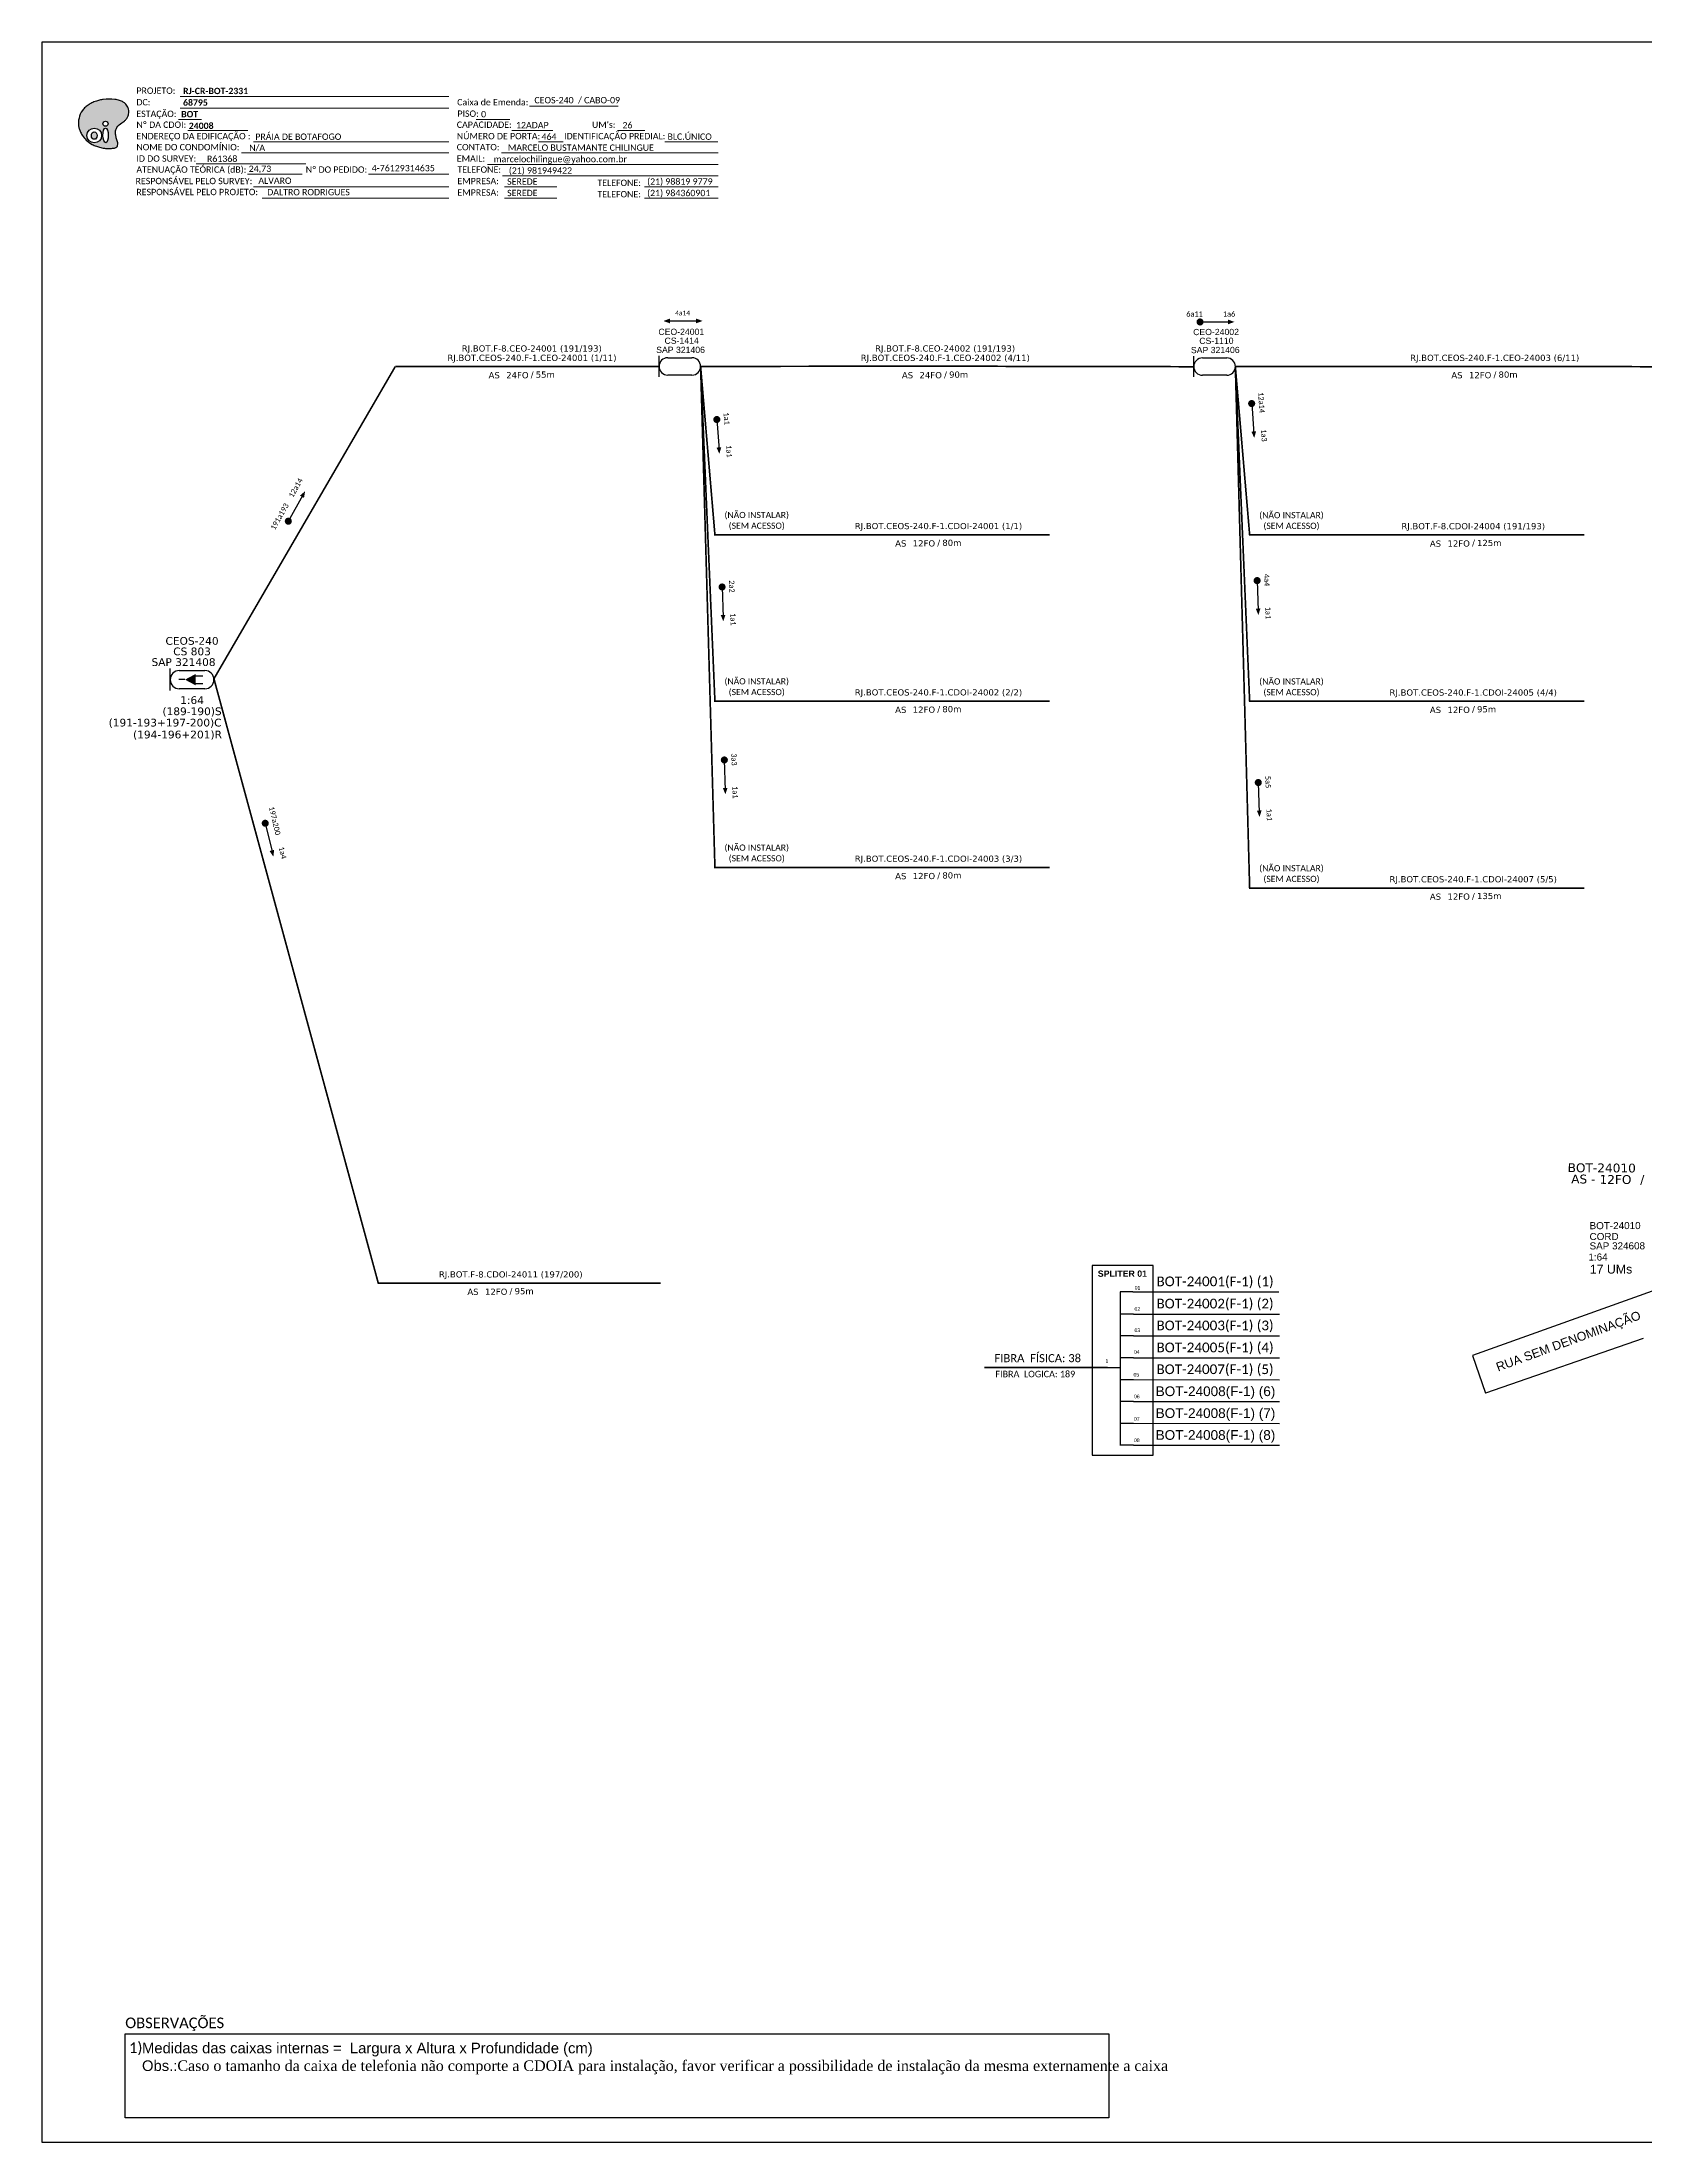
# Model space of a CAD drawing. Header units: metres. Extents: x -1286 to 542, y -500 to 95.
# Drawn here: x -1286 to -833, y -500 to 94 of the extents above; entities that cross this region are included whole.
import ezdxf
from ezdxf.enums import TextEntityAlignment as Align

# ---------------------------------------------------------------- set-up
doc = ezdxf.new("R2010")
doc.units = ezdxf.units.M
for name, color, linetype, lineweight in [("20.0-LEGENDA DOS CDO'S", 1, 'Continuous', 0), ('20.2-CDO_POSTE', 1, 'Continuous', 5), ('40.1-ETIQUETAS', 1, 'Continuous', 20), ('Segmento Logradouro Texto', 238, 'Continuous', 0)]:
    doc.layers.add(name, color=color, linetype=linetype, lineweight=lineweight)
for name, color, linetype in [('20.4-CEOS', 1, 'Continuous'), ('CAP a instalar', 1, 'Continuous'), ('label_cabos', 7, 'Continuous'), ('QUADRA', 7, 'Continuous'), ('SETA', 7, 'Continuous'), ('UNIFILAR', 7, 'Continuous')]:
    doc.layers.add(name, color=color, linetype=linetype)
doc.styles.add('ARIAL', font='arial.ttf')
doc.styles.add('DIGICADE', font='arial.ttf')
doc.styles.add('siredit', font='verdana.ttf')
doc.styles.add('WMF-Calibri0', font='calibri.ttf')
doc.styles.add('WMF-Calibri1', font='calibrib.ttf')
doc.linetypes.add('FENCELINE1', pattern='A,0.25,-0.1,[133,ltypeshp.shx,S=0.1,R=0,X=-0.1,Y=0],-0.1,1', length=1.45)

# ---------------------------------------------------------------- blocks, each defined once
blk = doc.blocks.new('OI')
h = blk.add_hatch(color=40)
edge = h.paths.add_edge_path()
edge.add_spline(control_points=[(4.35, -0.67), (3.92, -0.99), (3.26, -1.5), (2.81, -2.59), (2.9, -3.5), (3.06, -4.27), (3.31, -4.85), (3.37, -5.39), (3.4, -5.88), (3.2, -6.4), (2.54, -6.61), (1.65, -6.63), (0.55, -6.67), (-0.56, -6.42), (-1.61, -6.14), (-2.77, -5.61), (-3.92, -4.77), (-4.89, -3.7), (-5.34, -2.65), (-5.6, -1.94), (-5.85, -0.96), (-5.71, 0.47), (-5.1, 2.02), (-4.14, 3.02), (-3.3, 3.61), (-2.37, 4.16), (-1.36, 4.44), (-0.56, 4.7), (0.79, 4.85), (2.24, 4.97), (3.79, 4.57), (4.67, 4.21), (5.44, 3.65), (5.76, 2.99), (6.03, 2.21), (6.01, 1.46), (5.72, 0.64), (5.31, 0.08), (4.88, -0.38), (4.51, -0.55), (4.35, -0.67)], knot_values=[0, 0, 0, 0, 1.60434, 2.417191, 3.427595, 4.282808, 4.776746, 5.304182, 5.888771, 6.258406, 6.858137, 7.79129, 8.986195, 10.124242, 11.187857, 12.242908, 13.953784, 15.414161, 16.515391, 17.349188, 17.675853, 19.552021, 21.515531, 22.568638, 23.63245, 24.621084, 25.782718, 26.745347, 27.142653, 29.870543, 31.004649, 31.921532, 32.709589, 33.801391, 34.042471, 35.192333, 35.971461, 36.628871, 37.254359, 37.836911, 37.836911, 37.836911, 37.836911], degree=3, periodic=0)
h.paths.add_polyline_path([(1.13, -0.87, -1), (-0.04, -0.87, -1)], flags=16)
edge = h.paths.add_edge_path(flags=16)
edge.add_ellipse((0.56, -3.59), major_axis=(-0.02, 1.71), ratio=0.361305, start_angle=0, end_angle=360)
h.paths.add_polyline_path([(-0.36, -3.62, -1), (-3.8, -3.62, -1)], flags=16)
edge = h.paths.add_edge_path(flags=0)
edge.add_ellipse((-2.08, -3.62), major_axis=(0, 0.885), ratio=0.758294, start_angle=0, end_angle=360)
at = {"color": 40}
for centre, radius in [((-2.08, -3.62), 1.72), ((0.54, -0.87), 0.587)]:
    blk.add_circle(centre, radius, dxfattribs=at)
blk.add_ellipse((-2.08, -3.62), major_axis=(0, 0.885), ratio=0.758294, start_param=-3.141592653589792, end_param=3.141592653589792, dxfattribs=at)
blk.add_ellipse((0.56, -3.59), major_axis=(-0.02, 1.71), ratio=0.361305, dxfattribs=at)
at = {"color": 40, "start_tangent": (-0.800898, -0.598801), "end_tangent": (-0.800898, -0.598801)}
blk.add_spline([(4.35, -0.67), (3.2, -1.78), (2.9, -2.54), (2.92, -3.55), (3.12, -4.38), (3.28, -4.85), (3.37, -5.37), (3.35, -5.95), (3.2, -6.29), (2.66, -6.55), (1.73, -6.63), (0.54, -6.62), (-0.58, -6.41), (-1.6, -6.11), (-2.56, -5.67), (-3.95, -4.67), (-4.89, -3.56), (-5.37, -2.56), (-5.64, -1.78), (-5.72, -1.46), (-5.63, 0.42), (-4.84, 2.22), (-4.13, 2.99), (-3.27, 3.62), (-2.4, 4.09), (-1.3, 4.47), (-0.37, 4.72), (0.02, 4.77), (2.75, 4.8), (3.85, 4.53), (4.69, 4.16), (5.31, 3.68), (5.85, 2.73), (5.93, 2.5), (5.94, 1.35), (5.67, 0.62), (5.29, 0.08), (4.84, -0.36), (4.35, -0.67)], degree=3, dxfattribs=at)
blk = doc.blocks.new('CEOS_RP_CT_DRT')
at = {"layer": '20.4-CEOS', "color": 0}
for p, q in [((-4.54, 1.19), (-1.19, 1.19)), ((-1.19, -1.19), (-4.54, -1.19))]:
    blk.add_line(p, q, dxfattribs=at)
for points in [[(-5.73, -1.43), (-5.73, 1.44)], [(-3.79, 0), (-4.59, 0)], [(-2.47, 0.48), (-1.45, 0.48)], [(-2.47, -0.52), (-1.45, -0.52)]]:
    blk.add_lwpolyline(points, dxfattribs=at)
blk.add_lwpolyline([(-3.79, 0, 0, 1.47, 0), (-2.41, 0, 1.47, 1.47, 0)], format="xyseb", dxfattribs=at)
for centre, start, end in [((-4.54, 0), 90, 270), ((-1.19, 0), 270, 90)]:
    blk.add_arc(centre, 1.19, start, end, dxfattribs=at)
at = {"layer": '20.4-CEOS', "color": 7, "style": 'siredit'}
for tag, p in [('Nº_DA_CEOS', (-2.86, 5.6)), ('LOCAL', (-2.86, 4.24)), ('SAP', (-2.86, 2.78)), ('RACIO_SPLITAGEM', (-2.86, -1.88)), ('FIBRAS_SPLITTER', (-2.86, -3.58)), ('FIBRAS_TOP_C', (-2.86, -5.08)), ('RESERVA_FINAIS', (-2.86, -6.39))]:
    blk.add_attdef(tag, text='', height=1.01, dxfattribs=at).set_placement(p, align=Align.TOP_CENTER)
blk = doc.blocks.new('ETIQUETA_RS5F')
at = {"layer": '40.1-ETIQUETAS', "color": 0, "style": 'siredit'}
blk.add_text('/', height=1.5, dxfattribs=at).set_placement((1.58, -1.95), align=Align.MIDDLE_RIGHT)
for tag, p in [('ETIQUETA_R_SECUNDARIA', (1.21, 2.1)), ('ETIQUETA_R_PRIMARIA', (1.21, 4.1)), ('F_ATIVAS/F_MORTAS', (1.14, -4.24))]:
    blk.add_attdef(tag, text='', height=1.5, dxfattribs=at).set_placement(p, align=Align.MIDDLE_CENTER)
for tag, p in [('TIPO_CABO', (-6.58, -2.12)), ('CAP_CABO', (0.4, -2.09))]:
    blk.add_attdef(tag, text='', height=1.5, dxfattribs=at).set_placement(p, align=Align.MIDDLE_RIGHT)
blk.add_attdef('METROS', text='', height=1.5, dxfattribs=at).set_placement((2.14, -1.95), align=Align.MIDDLE_LEFT)
for tag, p in [('FUSÃO_1', (0.85, -8.39)), ('FUSÃO_2', (0.85, -10.6)), ('FUSÃO_3', (0.85, -12.93)), ('FUSÃO_4', (0.85, -15.14)), ('FUSÃO_5', (0.85, -17.16))]:
    blk.add_attdef(tag, text='', height=1.5, dxfattribs=at).set_placement(p, align=Align.CENTER)
blk = doc.blocks.new('SAN')
at = {"layer": 'SETA'}
blk.add_lwpolyline([(-2.58, 0), (6.02, 0)], dxfattribs=at)
for points in [[(-2.1, -0.66), (-3.93, 0), (-2.1, 0.67)], [(5.33, 0.68), (7.16, 0.01), (5.33, -0.65)]]:
    blk.add_solid(points, dxfattribs=at)
blk = doc.blocks.new('CDOE-TEXTO PADRÃO')
at = {"layer": "20.0-LEGENDA DOS CDO'S", "color": 0, "style": 'ARIAL'}
for tag, p in [('CDO_N', (0.49, 7.39)), ('CORDOALHA', (0.5, 4.33)), ('SAP', (0.51, 1.67)), ('SPLITER_1', (0.59, -0.91)), ('SPLITER_2', (0.6, -3.55)), ('(XX-XX_F)S', (0.54, -8.29)), ('(XX-XX_L)S', (0.55, -10.83)), ('UMS', (0.55, -13.15))]:
    blk.add_attdef(tag, p, '', height=1.7, rotation=0.11799, dxfattribs=at)
blk.add_attdef('FIBRAS_UTILIZADAS', text='', height=1.7, rotation=0.11799, dxfattribs=at).set_placement((19.77, 7.43), align=Align.CENTER)
blk = doc.blocks.new('Inst CB ESP CFOA-SM-AS-120-S-12 A')
at = {"layer": 'label_cabos', "color": 0, "style": 'siredit'}
for tag, flags, p in [('ID_ATIVIDADE', 3, (1.31, 2.67)), ('FATOR', 1, (11.56, 2.55))]:
    blk.add_attdef(tag, text='', height=1, rotation=359.69, dxfattribs=dict(at, flags=flags)).set_placement(p, align=Align.MIDDLE_CENTER)
for tag, p in [('TIPO_CABO', (1.26, 0)), ('DESTINO_CABO', (3.13, 1.26)), ('CABO', (4.69, -0.05)), ('/', (7.71, -0.05)), ('LANCE', (10.81, 0)), ('TIPO_CABO', (13.11, 1.24)), ('UND', (15.96, 0)), ('FID', (13.15, -1.41))]:
    blk.add_attdef(tag, text='', height=1, rotation=359.69, dxfattribs=at).set_placement(p, align=Align.MIDDLE_CENTER)
blk.add_attdef('QTDE', (12.43, -0.47), '', height=1, rotation=359.69, dxfattribs=at)
blk = doc.blocks.new('Inst CDOE-16 CAIXA DIST OPT CDOE 48F_16D C_SPL_2_1_8')
at = {"layer": "20.0-LEGENDA DOS CDO'S", "color": 0}
for tag, p, style, flags in [('ID_ATIVIDADE', (0.12, 6.47), 'ARIAL', 3), ('FATOR', (7.92, 6.47), 'ARIAL', 1), ('QTDE', (0.1, -1.17), 'DIGICADE', 3)]:
    blk.add_attdef(tag, p, '', height=0.8, rotation=0.118, dxfattribs=dict(at, style=style, flags=flags))
at = {"layer": "20.0-LEGENDA DOS CDO'S", "color": 0, "style": 'ARIAL'}
for tag, p, height in [('CORDOALHA', (0.12, 4.02), 0.8), ('FID', (0.12, 5.25), 0.8), ('1:XX', (-0.01, 1.7), 0.8), ('SAP', (0.12, 2.96), 0.8), ('UMS', (0.14, 0.22), 1)]:
    blk.add_attdef(tag, p, '', height=height, rotation=0.118, dxfattribs=at)
blk.add_attdef('FIBRAS_UTILIZADAS', text='', height=0.8, rotation=0.118, dxfattribs=at).set_placement((13.48, 5.26), align=Align.CENTER)

msp = doc.modelspace()

# ---------------------------------------------------------------- linework, layer by layer
at = {"color": 7, "linetype": 'Continuous'}
for p, q in [((-980.98, -259.32), (-980.98, -302.75)), ((-977.46, -259.32), (-980.98, -259.32)), ((-977.28, -265.6), (-980.8, -265.6)), ((-977.28, -271.79), (-980.8, -271.79)), ((-977.28, -278.01), (-980.8, -278.01)), ((-984.63, -280.75), (-980.99, -280.75)), ((-977.28, -284.18), (-980.8, -284.18)), ((-977.28, -290.34), (-980.8, -290.34)), ((-977.28, -296.53), (-980.8, -296.53)), ((-977.28, -302.71), (-980.8, -302.71))]:
    msp.add_line(p, q, dxfattribs=at)
at = {"color": 10, "linetype": 'Continuous'}
for p, q in [((-977.46, -259.32), (-936.09, -259.33)), ((-977.28, -265.6), (-935.91, -265.61)), ((-977.28, -271.78), (-935.91, -271.79)), ((-977.28, -278), (-935.91, -278)), ((-977.28, -284.16), (-935.91, -284.18)), ((-977.28, -290.33), (-935.91, -290.34)), ((-977.28, -296.52), (-935.91, -296.53)), ((-977.28, -302.71), (-935.91, -302.72))]:
    msp.add_line(p, q, dxfattribs=at)
at = {"color": 1, "linetype": 'Continuous', "lineweight": 60}
msp.add_line((-984.63, -280.75), (-1019.41, -280.75), dxfattribs=at)
at = {"color": 0}
for p, q in [((-1262.5, -469.23), (-984.25, -469.23)), ((-1262.5, -492.93), (-1262.5, -469.23)), ((-984.25, -469.23), (-984.25, -492.93)), ((-984.25, -492.93), (-1262.5, -492.93))]:
    msp.add_line(p, q, dxfattribs=at)
msp.add_lwpolyline([(-1286.07, -499.81), (-445.07, -499.81), (-445.07, 94.19), (-1286.07, 94.19)], close=True)
at = {"color": 7, "lineweight": 0}
for points in [[(-1246.95, 78.79), (-1170.98, 78.79)], [(-1247.47, 72.24), (-1240.92, 72.24)], [(-1246.96, 75.52), (-1170.98, 75.52)], [(-1163.19, 72.28), (-1153.71, 72.28)], [(-1148.15, 76.01), (-1123.01, 76.01)], [(-1244.81, 69.17), (-1227.84, 69.17)], [(-1226.24, 65.93), (-1170.98, 65.93)], [(-1153.14, 69.17), (-1141.52, 69.17)], [(-1145.56, 65.93), (-1138.61, 65.93)], [(-1123.2, 69.17), (-1115.53, 69.17)], [(-1109.86, 65.93), (-1094.82, 65.93)], [(-1242.49, 59.75), (-1211.44, 59.75)], [(-1229.65, 62.82), (-1170.98, 62.82)], [(-1160.06, 59.58), (-1094.8, 59.58)], [(-1156.02, 62.82), (-1094.8, 62.82)], [(-1227.96, 56.79), (-1212.45, 56.79)], [(-1193.73, 56.79), (-1170.96, 56.79)], [(-1155.78, 56.34), (-1094.8, 56.34)], [(-1226.24, 53.23), (-1170.98, 53.23)], [(-1223.75, 49.99), (-1170.98, 49.99)], [(-1155.17, 53.23), (-1140.37, 53.23)], [(-1155.17, 49.99), (-1140.37, 49.99)], [(-1115.57, 53.23), (-1094.8, 53.23)], [(-1115.57, 49.99), (-1094.8, 49.99)]]:
    msp.add_lwpolyline(points, dxfattribs=at)
at = {"color": 7, "const_width": 1}
for points in [[(-958.93, 15, 1), (-957.93, 15, 1)], [(-1095.18, -12.09, 1), (-1095.11, -13.09, 1)], [(-943.86, -7.57, 1), (-943.79, -8.57, 1)], [(-1216.62, -41.78, 1), (-1216.13, -40.91, 1)], [(-1093.68, -59.46, 1), (-1093.64, -60.46, 1)], [(-942.29, -57.65, 1), (-942.26, -58.65, 1)], [(-1093.03, -108.39, 1), (-1093, -109.39, 1)], [(-941.97, -114.77, 1), (-941.94, -115.77, 1)], [(-1223.02, -126.31, 1), (-1222.78, -127.28, 1)]]:
    msp.add_lwpolyline(points, format="xyb", close=True, dxfattribs=at)
at = {"color": 7}
msp.add_lwpolyline([(-988.95, -305.53), (-971.67, -305.53), (-971.67, -251.87), (-988.95, -251.87)], close=True, dxfattribs=at)
at = {"layer": '20.4-CEOS', "color": 7}
for p, q in [((-1111.48, -0.51), (-1111.48, 5.38)), ((-1109.03, 4.88), (-1102.17, 4.88)), ((-960.19, -0.56), (-960.19, 5.34)), ((-957.74, 4.84), (-950.88, 4.84)), ((-1102.17, -0.01), (-1109.03, -0.01)), ((-950.88, -0.05), (-957.74, -0.05))]:
    msp.add_line(p, q, dxfattribs=at)
for centre, start, end in [((-1109.03, 2.43), 90, 270), ((-1102.17, 2.43), 270, 90), ((-957.74, 2.39), 90, 270), ((-950.88, 2.39), 270, 90)]:
    msp.add_arc(centre, 2.45, start, end, dxfattribs=at)
at = {"layer": 'CAP a instalar', "color": 7, "linetype": 'FENCELINE1', "ltscale": 7, "const_width": 0.467}
for points in [[(-1237.42, -85.92), (-1186.12, 2.38)], [(-1186.12, 2.38), (-1111.48, 2.38)], [(-1099.73, 2.44), (-1027.67, 2.48)], [(-1099.73, 2.44), (-1095.68, -45.2), (-1000.98, -45.2)], [(-1099.73, 2.44), (-1095.68, -92.25), (-1000.98, -92.25)], [(-1099.73, 2.43), (-1095.68, -139.29), (-1000.98, -139.29)], [(-1027.67, 2.48), (-960.19, 2.35)], [(-948.44, 2.39), (-876.39, 2.44)], [(-948.44, 2.39), (-944.39, -45.24), (-849.7, -45.24)], [(-948.44, 2.39), (-944.39, -92.29), (-849.7, -92.29)], [(-948.44, 2.39), (-944.39, -145.11), (-849.7, -145.11)], [(-876.39, 2.44), (-808.9, 2.31)], [(-1237.42, -85.92), (-1190.92, -256.88), (-1111.07, -256.88)]]:
    msp.add_lwpolyline(points, dxfattribs=at)
at = {"layer": 'QUADRA', "color": 4}
for points in [[(-723.59, -220.83), (-881.35, -277.3), (-877.71, -287.96)], [(-833.02, -272.5), (-877.71, -287.96)]]:
    msp.add_lwpolyline(points, dxfattribs=at)
at = {"layer": 'SETA', "color": 7}
for points in [[(-958.43, 15), (-949.83, 15)], [(-943.82, -8.07), (-943.2, -16.64)], [(-1095.15, -12.59), (-1094.52, -21.17)], [(-1216.37, -41.35), (-1212.16, -33.85)], [(-942.28, -58.15), (-941.98, -66.74)], [(-1093.66, -59.96), (-1093.36, -68.55)], [(-1093.02, -108.89), (-1092.76, -117.48)], [(-941.95, -115.27), (-941.66, -123.86)], [(-1222.9, -126.8), (-1220.88, -135.16)]]:
    msp.add_lwpolyline(points, dxfattribs=at)
for points in [[(-950.52, 15.68), (-948.69, 15.02), (-950.52, 14.35)], [(-942.57, -15.91), (-943.1, -17.78), (-943.9, -16)], [(-1093.89, -20.43), (-1094.42, -22.3), (-1095.22, -20.53)], [(-1213.09, -34.12), (-1211.61, -32.85), (-1211.93, -34.77)], [(-1092.71, -67.84), (-1093.31, -69.69), (-1094.04, -67.88)], [(-941.33, -66.03), (-941.93, -67.89), (-942.66, -66.08)], [(-1092.1, -116.77), (-1092.71, -118.62), (-1093.43, -116.81)], [(-941, -123.15), (-941.61, -125), (-942.34, -123.2)], [(-1220.39, -134.33), (-1220.6, -136.26), (-1221.68, -134.64)]]:
    msp.add_solid(points, dxfattribs=at)

# ---------------------------------------------------------------- block references
at = {"color": 7, "xscale": 1.213923925163967, "yscale": 1.213923925163967, "zscale": 1.213923925163967, "rotation": 0.1532896023949059}
msp.add_blockref('OI', (-1268.76, 72.14), dxfattribs=at)
at = {"color": 0, "lineweight": 0}
ref = msp.add_blockref('Inst CB ESP CFOA-SM-AS-120-S-12 A', (-852.6, -227.42), dxfattribs=dict(at, xscale=2.5, yscale=2.5, zscale=2.5))
ref.add_attrib('DESTINO_CABO', 'BOT-24010', dxfattribs={"layer": 'label_cabos', "color": 0, "height": 2.5, "rotation": 359.69001, "style": 'siredit'}).set_placement((-844.78, -224.27), align=Align.MIDDLE_CENTER)
ref.add_attrib('CABO', '12FO', dxfattribs={"layer": 'label_cabos', "color": 0, "height": 2.5, "rotation": 359.69001, "style": 'siredit'}).set_placement((-840.89, -227.55), align=Align.MIDDLE_CENTER)
ref.add_attrib('TIPO_CABO', 'Aéreo Esp.', dxfattribs={"layer": 'label_cabos', "color": 0, "height": 2.5, "rotation": 359.69001, "style": 'siredit'}).set_placement((-819.83, -224.31), align=Align.MIDDLE_CENTER)
ref.add_attrib('/', '/', dxfattribs={"layer": 'label_cabos', "color": 0, "height": 2.5, "rotation": 359.69001, "style": 'siredit'}).set_placement((-833.32, -227.55), align=Align.MIDDLE_CENTER)
ref.add_attrib('TIPO_CABO', 'AS - ', dxfattribs={"layer": 'label_cabos', "color": 0, "height": 2.5, "rotation": 359.69001, "style": 'siredit'}).set_placement((-849.45, -227.43), align=Align.MIDDLE_CENTER)
ref.add_attrib('FID', '04-LC1.1', dxfattribs={"layer": 'label_cabos', "color": 0, "height": 2.5, "rotation": 359.69001, "style": 'siredit'}).set_placement((-819.74, -230.96), align=Align.MIDDLE_CENTER)
ref.add_attrib('LANCE', 'CL=', dxfattribs={"layer": 'label_cabos', "color": 0, "height": 2.5, "rotation": 359.69001, "style": 'siredit'}).set_placement((-825.58, -227.42), align=Align.MIDDLE_CENTER)
ref.add_attrib('QTDE', '50', (-821.53, -228.61), dxfattribs={"layer": 'label_cabos', "color": 0, "height": 2.5, "rotation": 359.69001, "style": 'siredit'})
ref.add_attrib('UND', 'm', dxfattribs={"layer": 'label_cabos', "color": 0, "height": 2.5, "rotation": 359.69001, "style": 'siredit'}).set_placement((-812.69, -227.42), align=Align.MIDDLE_CENTER)
at = {"layer": "20.0-LEGENDA DOS CDO'S", "color": 7, "lineweight": 0, "xscale": 2.5, "yscale": 2.5, "zscale": 2.5}
msp.add_blockref('Inst CDOE-16 CAIXA DIST OPT CDOE 48F_16D C_SPL_2_1_8', (-848.52, -254.74), dxfattribs=at).add_auto_attribs({'FID': 'BOT-24010', 'CORDOALHA': 'CORD', 'SAP': 'SAP 324608', '1:XX': '1:64', 'UMS': '17 UMs', 'FIBRAS_UTILIZADAS': '(16/0)'})
at = {"layer": '20.2-CDO_POSTE', "color": 7}
ref = msp.add_blockref('CDOE-TEXTO PADRÃO', (-1111.78, 4.33), dxfattribs=dict(at, xscale=1.034482322246155, yscale=1.034482322246155, zscale=1.034482322246155))
ref.add_attrib('CDO_N', 'CEO-24001', (-1111.67, 11.33), dxfattribs={"layer": "20.0-LEGENDA DOS CDO'S", "color": 0, "height": 1.758, "rotation": 0.11799, "style": 'ARIAL'})
ref.add_attrib('CORDOALHA', 'CS-1414', (-1109.93, 8.82), dxfattribs={"layer": "20.0-LEGENDA DOS CDO'S", "color": 0, "height": 1.758, "rotation": 0.11799, "style": 'ARIAL'})
ref.add_attrib('SAP', 'SAP 321406', (-1112.29, 6.23), dxfattribs={"layer": "20.0-LEGENDA DOS CDO'S", "color": 0, "height": 1.758, "rotation": 0.11799, "style": 'ARIAL'})
ref = msp.add_blockref('CDOE-TEXTO PADRÃO', (-960.49, 4.29), dxfattribs=dict(at, xscale=1.034482322246155, yscale=1.034482322246155, zscale=1.034482322246155))
ref.add_attrib('CDO_N', 'CEO-24002', (-960.38, 11.28), dxfattribs={"layer": "20.0-LEGENDA DOS CDO'S", "color": 0, "height": 1.758, "rotation": 0.11799, "style": 'ARIAL'})
ref.add_attrib('CORDOALHA', 'CS-1110', (-958.64, 8.78), dxfattribs={"layer": "20.0-LEGENDA DOS CDO'S", "color": 0, "height": 1.758, "rotation": 0.11799, "style": 'ARIAL'})
ref.add_attrib('SAP', 'SAP 321406', (-961.01, 6.18), dxfattribs={"layer": "20.0-LEGENDA DOS CDO'S", "color": 0, "height": 1.758, "rotation": 0.11799, "style": 'ARIAL'})
at = {"layer": '20.4-CEOS', "color": 7}
ref = msp.add_blockref('CEOS_RP_CT_DRT', (-1237.42, -86.17), dxfattribs=dict(at, xscale=2.161665797233582, yscale=2.161665797233582, zscale=2.161665791999999))
ref.add_attrib('Nº_DA_CEOS', 'CEOS-240', dxfattribs={"color": 7, "height": 2.183, "style": 'siredit'}).set_placement((-1243.61, -74.11), align=Align.TOP_CENTER)
ref.add_attrib('LOCAL', 'CS 803', dxfattribs={"color": 7, "height": 2.183, "style": 'siredit'}).set_placement((-1243.61, -77.09), align=Align.TOP_CENTER)
ref.add_attrib('SAP', 'SAP 321408', dxfattribs={"color": 7, "height": 2.183, "style": 'siredit'}).set_placement((-1246.02, -80.11), align=Align.TOP_CENTER)
ref.add_attrib('RACIO_SPLITAGEM', '1:64', dxfattribs={"color": 7, "height": 2.183, "style": 'siredit'}).set_placement((-1243.61, -90.87), align=Align.TOP_CENTER)
ref.add_attrib('FIBRAS_SPLITTER', '(189-190)S', dxfattribs={"color": 7, "height": 2.183, "style": 'siredit'}).set_placement((-1243.61, -94.03), align=Align.TOP_CENTER)
ref.add_attrib('FIBRAS_TOP_C', '(191-193+197-200)C', dxfattribs={"color": 7, "height": 2.1826, "style": 'siredit'}).set_placement((-1251.24, -97.23), align=Align.TOP_CENTER)
ref.add_attrib('RESERVA_FINAIS', '(194-196+201)R', dxfattribs={"color": 7, "height": 2.1826, "style": 'siredit'}).set_placement((-1247.73, -100.6), align=Align.TOP_CENTER)
at = {"layer": '40.1-ETIQUETAS', "color": 7}
ref = msp.add_blockref('ETIQUETA_RS5F', (-1148.83, 2.4), dxfattribs=dict(at, xscale=1.166399984998861, yscale=1.166399984998861, zscale=1.166399984999999))
ref.add_attrib('ETIQUETA_R_PRIMARIA', 'RJ.BOT.F-8.CEO-24001 (191/193)', dxfattribs={"color": 0, "height": 1.7496, "style": 'siredit'}).set_placement((-1147.49, 7.51), align=Align.MIDDLE_CENTER)
ref.add_attrib('ETIQUETA_R_SECUNDARIA', 'RJ.BOT.CEOS-240.F-1.CEO-24001 (1/11)', dxfattribs={"color": 0, "height": 1.7496, "style": 'siredit'}).set_placement((-1147.45, 4.86), align=Align.MIDDLE_CENTER)
ref.add_attrib('TIPO_CABO', 'AS', dxfattribs={"color": 0, "height": 1.75, "style": 'siredit'}).set_placement((-1156.55, -0.06), align=Align.MIDDLE_RIGHT)
ref.add_attrib('CAP_CABO', '24FO', dxfattribs={"color": 0, "height": 1.75, "style": 'siredit'}).set_placement((-1148.4, -0.04), align=Align.MIDDLE_RIGHT)
ref.add_attrib('METROS', '55m', dxfattribs={"color": 0, "height": 1.75, "style": 'siredit'}).set_placement((-1146.37, 0.12), align=Align.MIDDLE_LEFT)
ref = msp.add_blockref('ETIQUETA_RS5F', (-1031.89, 2.4), dxfattribs=dict(at, xscale=1.166399984998861, yscale=1.166399984998861, zscale=1.166399984999999))
ref.add_attrib('ETIQUETA_R_PRIMARIA', 'RJ.BOT.F-8.CEO-24002 (191/193)', dxfattribs={"color": 0, "height": 1.7496, "style": 'siredit'}).set_placement((-1030.56, 7.51), align=Align.MIDDLE_CENTER)
ref.add_attrib('ETIQUETA_R_SECUNDARIA', 'RJ.BOT.CEOS-240.F-1.CEO-24002 (4/11)', dxfattribs={"color": 0, "height": 1.7496, "style": 'siredit'}).set_placement((-1030.51, 4.86), align=Align.MIDDLE_CENTER)
ref.add_attrib('TIPO_CABO', 'AS', dxfattribs={"color": 0, "height": 1.75, "style": 'siredit'}).set_placement((-1039.61, -0.06), align=Align.MIDDLE_RIGHT)
ref.add_attrib('CAP_CABO', '24FO', dxfattribs={"color": 0, "height": 1.75, "style": 'siredit'}).set_placement((-1031.47, -0.04), align=Align.MIDDLE_RIGHT)
ref.add_attrib('METROS', '90m', dxfattribs={"color": 0, "height": 1.75, "style": 'siredit'}).set_placement((-1029.43, 0.12), align=Align.MIDDLE_LEFT)
ref = msp.add_blockref('ETIQUETA_RS5F', (-1033.81, -45.18), dxfattribs=dict(at, xscale=1.16639998499977, yscale=1.16639998499977, zscale=1.16639998499977))
ref.add_attrib('ETIQUETA_R_SECUNDARIA', 'RJ.BOT.CEOS-240.F-1.CDOI-24001 (1/1)', dxfattribs={"color": 0, "height": 1.7496, "style": 'siredit'}).set_placement((-1032.43, -42.72), align=Align.MIDDLE_CENTER)
ref.add_attrib('TIPO_CABO', 'AS', dxfattribs={"color": 0, "height": 1.75, "style": 'siredit'}).set_placement((-1041.52, -47.64), align=Align.MIDDLE_RIGHT)
ref.add_attrib('CAP_CABO', '12FO', dxfattribs={"color": 0, "height": 1.75, "style": 'siredit'}).set_placement((-1033.38, -47.62), align=Align.MIDDLE_RIGHT)
ref.add_attrib('METROS', '80m', dxfattribs={"color": 0, "height": 1.75, "style": 'siredit'}).set_placement((-1031.34, -47.46), align=Align.MIDDLE_LEFT)
ref = msp.add_blockref('ETIQUETA_RS5F', (-882.52, -45.22), dxfattribs=dict(at, xscale=1.16639998499977, yscale=1.16639998499977, zscale=1.16639998499977))
ref.add_attrib('ETIQUETA_R_SECUNDARIA', 'RJ.BOT.F-8.CDOI-24004 (191/193)', dxfattribs={"color": 0, "height": 1.7496, "style": 'siredit'}).set_placement((-881.14, -42.76), align=Align.MIDDLE_CENTER)
ref.add_attrib('TIPO_CABO', 'AS', dxfattribs={"color": 0, "height": 1.75, "style": 'siredit'}).set_placement((-890.24, -47.69), align=Align.MIDDLE_RIGHT)
ref.add_attrib('CAP_CABO', '12FO', dxfattribs={"color": 0, "height": 1.75, "style": 'siredit'}).set_placement((-882.09, -47.66), align=Align.MIDDLE_RIGHT)
ref.add_attrib('METROS', '125m', dxfattribs={"color": 0, "height": 1.75, "style": 'siredit'}).set_placement((-880.06, -47.5), align=Align.MIDDLE_LEFT)
ref = msp.add_blockref('ETIQUETA_RS5F', (-1033.81, -92.22), dxfattribs=dict(at, xscale=1.16639998499977, yscale=1.16639998499977, zscale=1.16639998499977))
ref.add_attrib('ETIQUETA_R_SECUNDARIA', 'RJ.BOT.CEOS-240.F-1.CDOI-24002 (2/2)', dxfattribs={"color": 0, "height": 1.7496, "style": 'siredit'}).set_placement((-1032.43, -89.77), align=Align.MIDDLE_CENTER)
ref.add_attrib('TIPO_CABO', 'AS', dxfattribs={"color": 0, "height": 1.75, "style": 'siredit'}).set_placement((-1041.52, -94.69), align=Align.MIDDLE_RIGHT)
ref.add_attrib('CAP_CABO', '12FO', dxfattribs={"color": 0, "height": 1.75, "style": 'siredit'}).set_placement((-1033.38, -94.66), align=Align.MIDDLE_RIGHT)
ref.add_attrib('METROS', '80m', dxfattribs={"color": 0, "height": 1.75, "style": 'siredit'}).set_placement((-1031.34, -94.5), align=Align.MIDDLE_LEFT)
ref = msp.add_blockref('ETIQUETA_RS5F', (-882.52, -92.26), dxfattribs=dict(at, xscale=1.16639998499977, yscale=1.16639998499977, zscale=1.16639998499977))
ref.add_attrib('ETIQUETA_R_SECUNDARIA', 'RJ.BOT.CEOS-240.F-1.CDOI-24005 (4/4)', dxfattribs={"color": 0, "height": 1.7496, "style": 'siredit'}).set_placement((-881.14, -89.81), align=Align.MIDDLE_CENTER)
ref.add_attrib('TIPO_CABO', 'AS', dxfattribs={"color": 0, "height": 1.75, "style": 'siredit'}).set_placement((-890.24, -94.73), align=Align.MIDDLE_RIGHT)
ref.add_attrib('CAP_CABO', '12FO', dxfattribs={"color": 0, "height": 1.75, "style": 'siredit'}).set_placement((-882.09, -94.71), align=Align.MIDDLE_RIGHT)
ref.add_attrib('METROS', '95m', dxfattribs={"color": 0, "height": 1.75, "style": 'siredit'}).set_placement((-880.06, -94.54), align=Align.MIDDLE_LEFT)
ref = msp.add_blockref('ETIQUETA_RS5F', (-1033.81, -139.27), dxfattribs=dict(at, xscale=1.16639998499977, yscale=1.16639998499977, zscale=1.16639998499977))
ref.add_attrib('ETIQUETA_R_SECUNDARIA', 'RJ.BOT.CEOS-240.F-1.CDOI-24003 (3/3)', dxfattribs={"color": 0, "height": 1.7496, "style": 'siredit'}).set_placement((-1032.43, -136.81), align=Align.MIDDLE_CENTER)
ref.add_attrib('TIPO_CABO', 'AS', dxfattribs={"color": 0, "height": 1.75, "style": 'siredit'}).set_placement((-1041.52, -141.73), align=Align.MIDDLE_RIGHT)
ref.add_attrib('CAP_CABO', '12FO', dxfattribs={"color": 0, "height": 1.75, "style": 'siredit'}).set_placement((-1033.38, -141.71), align=Align.MIDDLE_RIGHT)
ref.add_attrib('METROS', '80m', dxfattribs={"color": 0, "height": 1.75, "style": 'siredit'}).set_placement((-1031.34, -141.54), align=Align.MIDDLE_LEFT)
ref = msp.add_blockref('ETIQUETA_RS5F', (-882.52, -145.08), dxfattribs=dict(at, xscale=1.16639998499977, yscale=1.16639998499977, zscale=1.16639998499977))
ref.add_attrib('ETIQUETA_R_SECUNDARIA', 'RJ.BOT.CEOS-240.F-1.CDOI-24007 (5/5)', dxfattribs={"color": 0, "height": 1.7496, "style": 'siredit'}).set_placement((-881.14, -142.63), align=Align.MIDDLE_CENTER)
ref.add_attrib('TIPO_CABO', 'AS', dxfattribs={"color": 0, "height": 1.75, "style": 'siredit'}).set_placement((-890.24, -147.55), align=Align.MIDDLE_RIGHT)
ref.add_attrib('CAP_CABO', '12FO', dxfattribs={"color": 0, "height": 1.75, "style": 'siredit'}).set_placement((-882.09, -147.53), align=Align.MIDDLE_RIGHT)
ref.add_attrib('METROS', '135m', dxfattribs={"color": 0, "height": 1.75, "style": 'siredit'}).set_placement((-880.06, -147.36), align=Align.MIDDLE_LEFT)
ref = msp.add_blockref('ETIQUETA_RS5F', (-1154.83, -256.85), dxfattribs=dict(at, xscale=1.16639998499977, yscale=1.16639998499977, zscale=1.16639998499977))
ref.add_attrib('ETIQUETA_R_SECUNDARIA', 'RJ.BOT.F-8.CDOI-24011 (197/200)', dxfattribs={"color": 0, "height": 1.7496, "style": 'siredit'}).set_placement((-1153.45, -254.4), align=Align.MIDDLE_CENTER)
ref.add_attrib('TIPO_CABO', 'AS', dxfattribs={"color": 0, "height": 1.75, "style": 'siredit'}).set_placement((-1162.54, -259.32), align=Align.MIDDLE_RIGHT)
ref.add_attrib('CAP_CABO', '12FO', dxfattribs={"color": 0, "height": 1.75, "style": 'siredit'}).set_placement((-1154.4, -259.3), align=Align.MIDDLE_RIGHT)
ref.add_attrib('METROS', '95m', dxfattribs={"color": 0, "height": 1.75, "style": 'siredit'}).set_placement((-1152.36, -259.13), align=Align.MIDDLE_LEFT)
at = {"layer": 'UNIFILAR', "color": 7, "lineweight": -3}
msp.add_blockref('SAN', (-1106.32, 15.28), dxfattribs=at)

# ---------------------------------------------------------------- texts
at = {"color": 7, "lineweight": 0, "style": 'WMF-Calibri0'}
for s, height, p in [('DC:', 1.793, (-1259.36, 76.26)), ('PROJETO:', 1.793, (-1259.35, 79.54)), ('Caixa de Emenda:', 1.7927, (-1168.6, 76.26)), ('ESTAÇÃO:', 1.793, (-1259.36, 72.98)), ('Nº DA CDOI:', 1.7927, (-1259.36, 69.91)), ('CAPACIDADE:', 1.7927, (-1168.71, 69.91)), ('PISO:', 1.793, (-1168.53, 73.03)), ("UM's:", 1.793, (-1130.47, 69.91)), ('ENDEREÇO DA EDIFICAÇÃO :', 1.7927, (-1259.36, 66.68)), ('NOME DO CONDOMÍNIO:', 1.7927, (-1259.36, 63.56)), ('CONTATO:', 1.793, (-1168.71, 63.56)), ('NÚMERO DE PORTA:', 1.7927, (-1168.71, 66.68)), ('IDENTIFICAÇÃO PREDIAL:', 1.7927, (-1138.34, 66.68)), ('ATENUAÇÃO TEÓRICA (dB):', 1.7927, (-1259.36, 57.21)), ('ID DO SURVEY:', 1.7927, (-1259.36, 60.33)), ('EMAIL:', 1.793, (-1168.71, 60.33)), ('RESPONSÁVEL PELO SURVEY:', 1.7927, (-1259.6, 53.98)), ('Nº DO PEDIDO:', 1.7927, (-1211.44, 57.21)), ('TELEFONE:', 1.793, (-1168.53, 57.21)), ('EMPRESA:', 1.793, (-1168.53, 53.98)), ('TELEFONE:', 1.793, (-1128.93, 53.47)), ('RESPONSÁVEL PELO PROJETO:', 1.7927, (-1259.36, 50.87)), ('EMPRESA:', 1.793, (-1168.53, 50.74)), ('TELEFONE:', 1.793, (-1128.93, 50.24))]:
    msp.add_text(s, height=height, dxfattribs=at).set_placement(p)
at = {"color": 7}
for s, height, style, p in [('68795', 1.793, 'WMF-Calibri1', (-1246.16, 76.17)), ('RJ-CR-BOT-2331', 1.7927, 'WMF-Calibri1', (-1246.16, 79.45)), ('CEOS-240  / CABO-09', 1.7927, 'WMF-Calibri0', (-1146.75, 76.85)), ('BOT', 1.793, 'WMF-Calibri1', (-1246.68, 72.89)), ('0', 1.79, 'WMF-Calibri0', (-1161.84, 72.88)), ('12ADAP', 1.793, 'WMF-Calibri0', (-1151.96, 69.79)), ('26', 1.793, 'WMF-Calibri0', (-1121.85, 69.77)), ('PRÁIA DE BOTAFOGO', 1.7927, 'WMF-Calibri0', (-1225.73, 66.52)), ('464', 1.793, 'WMF-Calibri0', (-1144.74, 66.53)), ('BLC.ÚNICO', 1.793, 'WMF-Calibri0', (-1109.1, 66.53)), ('R61368', 1.793, 'WMF-Calibri0', (-1239.4, 60.28)), ('N/A', 1.793, 'WMF-Calibri0', (-1227.45, 63.39)), ('4-76129314635', 1.7927, 'WMF-Calibri0', (-1192.78, 57.62)), ('marcelochilingue@yahoo.com.br', 1.7927, 'WMF-Calibri0', (-1158.28, 60.18)), ('MARCELO BUSTAMANTE CHILINGUE', 1.7927, 'WMF-Calibri0', (-1154.25, 63.42)), ('24,73', 1.793, 'WMF-Calibri0', (-1227.58, 57.45)), ('ALVARO', 1.793, 'WMF-Calibri0', (-1224.84, 54.07)), ('SEREDE', 1.793, 'WMF-Calibri0', (-1154.47, 53.83)), ('(21) 981949422', 1.7927, 'WMF-Calibri0', (-1154, 56.94)), ('(21) 98819 9779', 1.7927, 'WMF-Calibri0', (-1114.86, 53.83)), ('DALTRO RODRIGUES', 1.7927, 'WMF-Calibri0', (-1222.35, 50.83)), ('SEREDE', 1.793, 'WMF-Calibri0', (-1154.47, 50.59)), ('(21) 984360901', 1.7927, 'WMF-Calibri0', (-1114.86, 50.59))]:
    msp.add_text(s, height=height, dxfattribs=dict(at, style=style)).set_placement(p)
at = {"color": 7, "style": 'WMF-Calibri1'}
msp.add_text('24008', height=1.793, dxfattribs=at).set_placement((-1241.03, 69.6), align=Align.CENTER)
at = {"color": 1, "style": 'ARIAL'}
for s, p in [('BOT-24008(F-1) (6)', (-970.98, -288.82)), ('BOT-24008(F-1) (7)', (-970.98, -295.01)), ('BOT-24008(F-1) (8)', (-970.99, -301.19))]:
    msp.add_text(s, height=2.7432, dxfattribs=at).set_placement(p)
at = {"style": 'WMF-Calibri0'}
msp.add_text('OBSERVAÇÕES', height=3, dxfattribs=at).set_placement((-1262.52, -467.61))
at = {"color": 7, "width": 25.3588, "attachment_point": 5}
for s, insert, char_height in [('\\pt16.32;{\\fCalibri|b0|i0|c0|p34;4a14}', (-1104.82, 17.54), 1.36), ('\\C7;\\fCalibri|b0|i0|c0|p34;6a11', (-959.98, 17.25), 1.5), ('\\C7;\\fCalibri|b0|i0|c0|p34;1a6', (-950.21, 17.25), 1.5)]:
    msp.add_mtext(s, dxfattribs=dict(at, insert=insert, char_height=char_height))
at = {"color": 7, "char_height": 1.5, "width": 25.3588, "attachment_point": 5}
for s, insert, rotation in [('\\C7;\\fCalibri|b0|i0|c0|p34;12a14', (-941.06, -7.81), 274.19172), ('\\C7;\\fCalibri|b0|i0|c0|p34;1a1', (-1092.39, -12.33), 274.19172), ('\\C7;\\fCalibri|b0|i0|c0|p34;1a3', (-940.35, -17.09), 274.19172), ('\\C7;\\fCalibri|b0|i0|c0|p34;1a1', (-1091.67, -21.61), 274.19172), ('\\C7;\\fCalibri|b0|i0|c0|p34;12a14', (-1214.28, -31.91), 60.66557), ('\\C7;\\fCalibri|b0|i0|c0|p34;191a193', (-1218.82, -40.04), 60.66557), ('\\C7;\\fCalibri|b0|i0|c0|p34;2a2', (-1090.89, -59.8), 271.96054), ('\\C7;\\fCalibri|b0|i0|c0|p34;4a4', (-939.51, -58), 271.96054), ('\\C7;\\fCalibri|b0|i0|c0|p34;1a1', (-1090.54, -69.11), 271.96054), ('\\C7;\\fCalibri|b0|i0|c0|p34;1a1', (-939.16, -67.3), 271.96054), ('\\C7;\\fCalibri|b0|i0|c0|p34;3a3', (-1090.25, -108.74), 271.7236), ('\\C7;\\fCalibri|b0|i0|c0|p34;1a1', (-1089.94, -118.05), 271.7236), ('\\C7;\\fCalibri|b0|i0|c0|p34;5a5', (-939.18, -115.12), 271.96054), ('\\C7;\\fCalibri|b0|i0|c0|p34;197a200', (-1220.22, -126.09), 283.55125), ('\\C7;\\fCalibri|b0|i0|c0|p34;1a1', (-938.83, -124.42), 271.96054), ('\\C7;\\fCalibri|b0|i0|c0|p34;1a4', (-1218, -135.14), 283.55125)]:
    msp.add_mtext(s, dxfattribs=dict(at, insert=insert, rotation=rotation))
at = {"attachment_point": 5}
for s, insert, char_height, width in [('\\C10;\\fArial|b1|i0|c0|p34;SPLITER 01', (-980.39, -254.2), 1.7753, 16.6219), ('\\C7;\\fCalibri|b0|i0|c0|p34;BOT-24001(F-1) (1)', (-954.18, -256.67), 2.7432, 39.6551), ('\\C7;\\fArial|b0|i0|;\\H1.0273588255048;01 ', (-976.12, -258.18), 1.7753, 3.5602), ('\\C7;\\fCalibri|b0|i0|c0|p34;BOT-24002(F-1) (2)', (-954.19, -262.95), 2.7432, 39.6551), ('\\C7;\\fArial|b0|i0|;\\H1.0273588255048;02 ', (-976.17, -264.18), 1.7753, 3.7582), ('\\C7;\\fCalibri|b0|i0|c0|p34;BOT-24003(F-1) (3)', (-954.19, -269.13), 2.7432, 39.6551), ('\\C7;\\fArial|b0|i0|;\\H1.0273588255048;03 ', (-976.17, -270.22), 1.7753, 3.456), ('\\C7;\\fCalibri|b0|i0|c0|p34;FIBRA  FÍSICA: 38', (-1004.34, -278.1), 2.2859, 34.56), ('\\C7;\\fArial|b0|i0|;\\H1.0273588255048;1', (-984.79, -278.92), 1.7753, 1.7584), ('\\C7;\\fArial|b0|i0|;\\H1.0273588255048;04 ', (-976.32, -276.37), 1.7753, 3.7582), ('\\C7;\\fCalibri|b0|i0|c0|p34;BOT-24005(F-1) (4)', (-954.18, -275.35), 2.7432, 39.6551), ('\\C7;\\fCalibri|b0|i0|c0|p34;FIBRA  LOGICA: 189', (-1005.03, -282.59), 1.8289, 34.56), ('\\C7;\\fArial|b0|i0|;\\H1.0273588255048;05 ', (-976.45, -282.78), 1.7753, 4.6222), ('\\C7;\\fCalibri|b0|i0|c0|p34;BOT-24007(F-1) (5)', (-954.19, -281.52), 2.7432, 39.6551), ('\\C7;\\fArial|b0|i0|;\\H1.0273588255048;06 ', (-976.32, -288.92), 1.7753, 3.7582), ('\\C7;\\fArial|b0|i0|;\\H1.0273588255048;07 ', (-976.32, -295.28), 1.7753, 3.7582), ('\\C7;\\fArial|b0|i0|;\\H1.0273588255048;08 ', (-976.32, -301.33), 1.7753, 3.7582)]:
    msp.add_mtext(s, dxfattribs=dict(at, insert=insert, char_height=char_height, width=width))
at = {"char_height": 3, "width": 277.1819, "attachment_point": 1}
for s, insert, style in [('1)', (-1261.44, -471.63), 'WMF-Calibri0'), ('Medidas das caixas internas =  Largura x Altura x Profundidade (cm)\\PObs.:{\\fTimes New Roman|b0|i0|c0|p16;Caso o tamanho da caixa de telefonia não comporte a CDOIA para instalação, favor verificar a possibilidade de instalação da mesma externamente a caixa}', (-1257.77, -471.72), 'ARIAL')]:
    msp.add_mtext(s, dxfattribs=dict(at, insert=insert, style=style))
at = {"layer": '40.1-ETIQUETAS', "color": 7, "style": 'siredit'}
msp.add_text('RJ.BOT.CEOS-240.F-1.CEO-24003 (6/11)', height=1.7496, dxfattribs=at).set_placement((-875.06, 4.86), align=Align.MIDDLE_CENTER)
for s, p in [('AS', (-884.16, -0.06)), ('12FO', (-876.01, -0.04)), ('/', (-874.6, 0.12))]:
    msp.add_text(s, height=1.75, dxfattribs=at).set_placement(p, align=Align.MIDDLE_RIGHT)
msp.add_text('80m', height=1.75, dxfattribs=at).set_placement((-873.98, 0.12), align=Align.MIDDLE_LEFT)
at = {"layer": '40.1-ETIQUETAS', "color": 7, "char_height": 1.75, "width": 25.3588, "attachment_point": 5}
for s, insert in [('{\\fCalibri|b0|i0|c0|p34;(NÃO INSTALAR)}', (-1083.85, -39.78)), ('{\\fCalibri|b0|i0|c0|p34;(SEM ACESSO)}', (-1083.85, -42.81)), ('{\\fCalibri|b0|i0|c0|p34;(NÃO INSTALAR)}', (-932.56, -39.83)), ('{\\fCalibri|b0|i0|c0|p34;(SEM ACESSO)}', (-932.56, -42.85)), ('{\\fCalibri|b0|i0|c0|p34;(NÃO INSTALAR)}', (-1083.85, -86.83)), ('{\\fCalibri|b0|i0|c0|p34;(SEM ACESSO)}', (-1083.85, -89.86)), ('{\\fCalibri|b0|i0|c0|p34;(NÃO INSTALAR)}', (-932.56, -86.87)), ('{\\fCalibri|b0|i0|c0|p34;(SEM ACESSO)}', (-932.56, -89.9)), ('{\\fCalibri|b0|i0|c0|p34;(NÃO INSTALAR)}', (-1083.85, -133.87)), ('{\\fCalibri|b0|i0|c0|p34;(SEM ACESSO)}', (-1083.85, -136.9)), ('{\\fCalibri|b0|i0|c0|p34;(NÃO INSTALAR)}', (-932.56, -139.69)), ('{\\fCalibri|b0|i0|c0|p34;(SEM ACESSO)}', (-932.56, -142.72))]:
    msp.add_mtext(s, dxfattribs=dict(at, insert=insert))
at = {"layer": 'Segmento Logradouro Texto', "color": 5, "linetype": 'Continuous', "insert": (-874.97, -279.54), "char_height": 2.5, "width": 65.4815, "attachment_point": 1, "rotation": 20.16127, "style": 'ARIAL'}
msp.add_mtext('\\o\\l\\fArial|b0|i0|c0|p34;\\T1.0000000000;\\W1.0000000000;RUA SEM DENOMINAÇÃO', dxfattribs=at)

doc.saveas('drawing.dxf')
